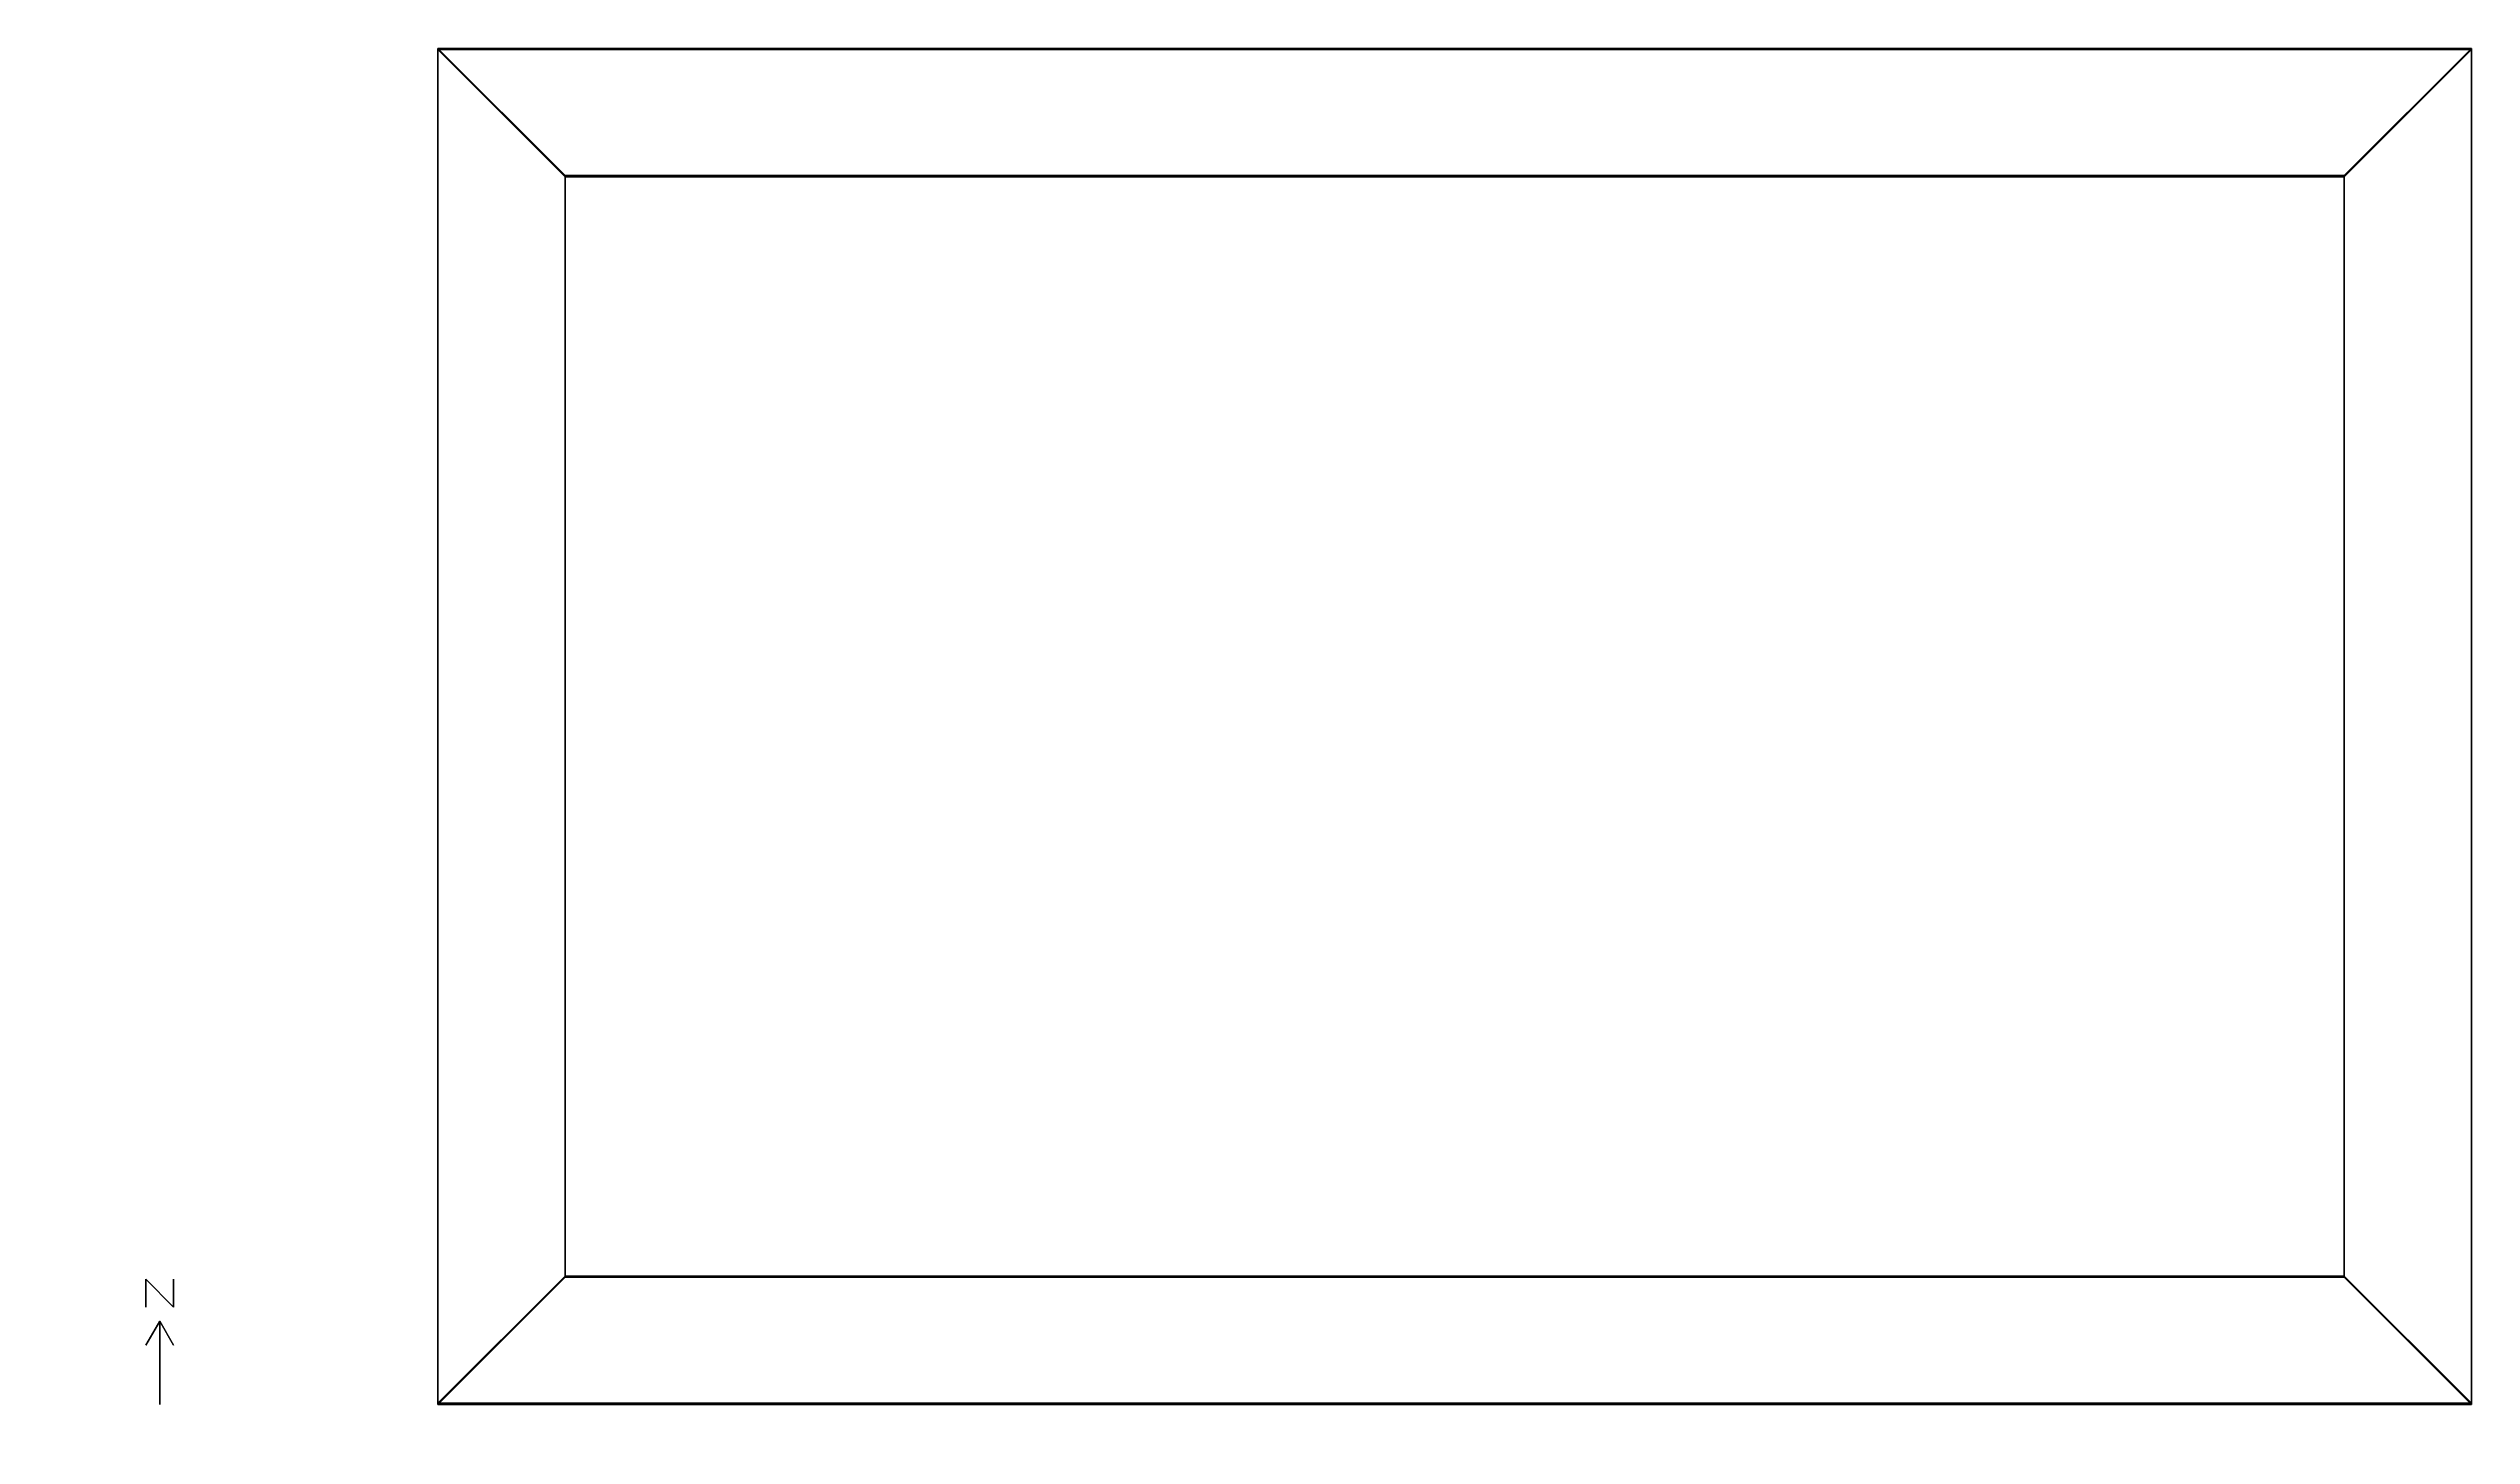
# Model space of a CAD drawing. Header units: metres. Extents: x -14 to 73.1, y -1.1 to 48.8.
import ezdxf

# ---------------------------------------------------------------- set-up
doc = ezdxf.new("R2010")
doc.units = ezdxf.units.M

msp = doc.modelspace()

# ---------------------------------------------------------------- linework, layer by layer
at = {"layer": '1', "color": 3}
for points in [[(-10.5, 4.5, 0.1), (-10.5, 4.5), (-10.5, 3.5), (-10.5, 3.5, 0.1)], [(-10.5, 4.5, 0.1), (-10.5, 4.5), (-9.5, 3.5), (-9.5, 3.5, 0.1)], [(-9.5, 4.5, 0.1), (-9.5, 4.5), (-9.5, 3.5), (-9.5, 3.5, 0.1)], [(-10, 3, 0.1), (-10, 3), (-10.5, 2.134), (-10.5, 2.134, 0.1)], [(-10, 3, 0.1), (-10, 3), (-10, 0), (-10, 0, 0.1)], [(-10, 3, 0.1), (-10, 3), (-9.5, 2.134), (-9.5, 2.134, 0.1)]]:
    msp.add_3dface(points, dxfattribs=at)
at = {"layer": 'BASEMENT', "color": 43}
for points in [[(73.1072, 48.7781, 0.2), (73.1072, 48.7781, -2.239), (0, 48.7781, -2.239), (0, 48.7781, 0.2)], [(0, 48.7781, 0.2), (0, 48.7781, -2.239), (0, 0.04, -2.239), (0, 0.04, 0.2)], [(73.1072, 0.04, 0.2), (73.1072, 0.04, -2.239), (73.1072, 48.7781, -2.239), (73.1072, 48.7781, 0.2)], [(0, 0.04, 0.2), (0, 0.04, -2.239), (73.1072, 0.04, -2.239), (73.1072, 0.04, 0.2)]]:
    msp.add_3dface(points, dxfattribs=at)
at = {"layer": 'BASEMENT', "color": 8}
msp.add_3dface([(73.1072, 48.7781, -2.239), (73.1072, 0.04, -2.239), (0, 0.04, -2.239), (0, 48.7781, -2.239)], dxfattribs=at)
at = {"layer": 'BASEMENT', "color": 15}
for points in [[(68.534, 44.205, 0.2), (73.1072, 48.7781, 0.2), (0, 48.7781, 0.2), (4.5732, 44.205, 0.2)], [(4.5732, 44.205, 0.2), (0, 48.7781, 0.2), (0, 0.04, 0.2), (4.5732, 4.6132, 0.2)], [(68.534, 4.6132, 0.2), (73.1072, 0.04, 0.2), (73.1072, 48.7781, 0.2), (68.534, 44.205, 0.2)], [(4.5732, 44.205, 0.2), (4.5732, 4.6132, 0.2), (68.534, 4.6132, 0.2), (68.534, 44.205, 0.2)], [(4.5732, 4.6132, 0.2), (0, 0.04, 0.2), (73.1072, 0.04, 0.2), (68.534, 4.6132, 0.2)]]:
    msp.add_3dface(points, dxfattribs=at)
at = {"layer": 'CORE_BOTTOM', "color": 43}
for points in [[(4.5732, 44.165, 2.744), (4.5732, 44.165), (4.5732, 4.5732), (4.5732, 4.5732, 2.744)], [(68.534, 44.165, 2.744), (68.534, 44.165), (4.5732, 44.165), (4.5732, 44.165, 2.744)], [(68.534, 4.5732, 2.744), (68.534, 4.5732), (68.534, 44.165), (68.534, 44.165, 2.744)], [(4.5732, 4.5732, 2.744), (4.5732, 4.5732), (68.534, 4.5732), (68.534, 4.5732, 2.744)]]:
    msp.add_3dface(points, dxfattribs=at)
at = {"layer": 'CORE_BOTTOM', "color": 8}
msp.add_3dface([(68.534, 44.165), (68.534, 4.5732), (4.5732, 4.5732), (4.5732, 44.165)], dxfattribs=at)
at = {"layer": 'CORE_BOTTOM', "color": 15}
msp.add_3dface([(4.5732, 44.165, 2.744), (4.5732, 4.5732, 2.744), (68.534, 4.5732, 2.744), (68.534, 44.165, 2.744)], dxfattribs=at)
at = {"layer": 'CORE_MID', "color": 43}
for points in [[(4.5732, 44.165, 22.56), (4.5732, 44.165, 19.816), (4.5732, 4.5732, 19.816), (4.5732, 4.5732, 22.56)], [(68.534, 44.165, 22.56), (68.534, 44.165, 19.816), (4.5732, 44.165, 19.816), (4.5732, 44.165, 22.56)], [(68.534, 4.5732, 22.56), (68.534, 4.5732, 19.816), (68.534, 44.165, 19.816), (68.534, 44.165, 22.56)], [(4.5732, 4.5732, 22.56), (4.5732, 4.5732, 19.816), (68.534, 4.5732, 19.816), (68.534, 4.5732, 22.56)]]:
    msp.add_3dface(points, dxfattribs=at)
at = {"layer": 'CORE_MID', "color": 8}
msp.add_3dface([(68.534, 44.165, 19.816), (68.534, 4.5732, 19.816), (4.5732, 4.5732, 19.816), (4.5732, 44.165, 19.816)], dxfattribs=at)
at = {"layer": 'CORE_MID', "color": 15}
msp.add_3dface([(4.5732, 44.165, 22.56), (4.5732, 4.5732, 22.56), (68.534, 4.5732, 22.56), (68.534, 44.165, 22.56)], dxfattribs=at)
at = {"layer": 'CORE_TOP', "color": 43}
for points in [[(4.5732, 44.165, 46.3392), (4.5732, 44.165, 43.5952), (4.5732, 4.5732, 43.5952), (4.5732, 4.5732, 46.3392)], [(68.534, 44.165, 46.3392), (68.534, 44.165, 43.5952), (4.5732, 44.165, 43.5952), (4.5732, 44.165, 46.3392)], [(68.534, 4.5732, 46.3392), (68.534, 4.5732, 43.5952), (68.534, 44.165, 43.5952), (68.534, 44.165, 46.3392)], [(4.5732, 4.5732, 46.3392), (4.5732, 4.5732, 43.5952), (68.534, 4.5732, 43.5952), (68.534, 4.5732, 46.3392)]]:
    msp.add_3dface(points, dxfattribs=at)
at = {"layer": 'CORE_TOP', "color": 8}
msp.add_3dface([(68.534, 44.165, 43.5952), (68.534, 4.5732, 43.5952), (4.5732, 4.5732, 43.5952), (4.5732, 44.165, 43.5952)], dxfattribs=at)
at = {"layer": 'CORE_TOP', "color": 15}
msp.add_3dface([(4.5732, 44.165, 46.3392), (4.5732, 4.5732, 46.3392), (68.534, 4.5732, 46.3392), (68.534, 44.165, 46.3392)], dxfattribs=at)
at = {"layer": 'GROUNDFLOOR_PLENUM', "color": 43}
for points in [[(0, 48.7381, 3.9632), (0, 48.7381, 2.744), (0, 0, 2.744), (0, 0, 3.9632)], [(73.1072, 48.7381, 3.9632), (73.1072, 48.7381, 2.744), (0, 48.7381, 2.744), (0, 48.7381, 3.9632)], [(73.1072, 0, 3.9632), (73.1072, 0, 2.744), (73.1072, 48.7381, 2.744), (73.1072, 48.7381, 3.9632)], [(0, 0, 3.9632), (0, 0, 2.744), (73.1072, 0, 2.744), (73.1072, 0, 3.9632)]]:
    msp.add_3dface(points, dxfattribs=at)
at = {"layer": 'GROUNDFLOOR_PLENUM', "color": 8}
for points in [[(68.534, 44.165, 2.744), (4.5732, 44.165, 2.744), (0, 48.7381, 2.744), (73.1072, 48.7381, 2.744)], [(4.5732, 44.165, 2.744), (4.5732, 4.5732, 2.744), (0, 0, 2.744), (0, 48.7381, 2.744)], [(73.1072, 48.7381, 2.744), (73.1072, 0, 2.744), (68.534, 4.5732, 2.744), (68.534, 44.165, 2.744)], [(68.534, 4.5732, 2.744), (4.5732, 4.5732, 2.744), (4.5732, 44.165, 2.744), (68.534, 44.165, 2.744)], [(4.5732, 4.5732, 2.744), (68.534, 4.5732, 2.744), (73.1072, 0, 2.744), (0, 0, 2.744)]]:
    msp.add_3dface(points, dxfattribs=at)
at = {"layer": 'GROUNDFLOOR_PLENUM', "color": 15}
msp.add_3dface([(73.1072, 0, 3.9632), (73.1072, 48.7381, 3.9632), (0, 48.7381, 3.9632), (0, 0, 3.9632)], dxfattribs=at)
at = {"layer": 'MIDFLOOR_PLENUM', "color": 43}
for points in [[(73.1072, 48.7381, 23.7792), (73.1072, 48.7381, 22.56), (0, 48.7381, 22.56), (0, 48.7381, 23.7792)], [(0, 48.7381, 23.7792), (0, 48.7381, 22.56), (0, 0, 22.56), (0, 0, 23.7792)], [(73.1072, 0, 23.7792), (73.1072, 0, 22.56), (73.1072, 48.7381, 22.56), (73.1072, 48.7381, 23.7792)], [(0, 0, 23.7792), (0, 0, 22.56), (73.1072, 0, 22.56), (73.1072, 0, 23.7792)]]:
    msp.add_3dface(points, dxfattribs=at)
at = {"layer": 'MIDFLOOR_PLENUM', "color": 8}
for points in [[(0, 0, 22.56), (0, 48.7381, 22.56), (4.5732, 44.165, 22.56), (4.5732, 4.5732, 22.56)], [(0, 48.7381, 22.56), (73.1072, 48.7381, 22.56), (68.534, 44.165, 22.56), (4.5732, 44.165, 22.56)], [(73.1072, 0, 22.56), (68.534, 4.5732, 22.56), (68.534, 44.165, 22.56), (73.1072, 48.7381, 22.56)], [(68.534, 4.5732, 22.56), (4.5732, 4.5732, 22.56), (4.5732, 44.165, 22.56), (68.534, 44.165, 22.56)], [(73.1072, 0, 22.56), (0, 0, 22.56), (4.5732, 4.5732, 22.56), (68.534, 4.5732, 22.56)]]:
    msp.add_3dface(points, dxfattribs=at)
at = {"layer": 'MIDFLOOR_PLENUM', "color": 15}
msp.add_3dface([(73.1072, 48.7381, 23.7792), (0, 48.7381, 23.7792), (0, 0, 23.7792), (73.1072, 0, 23.7792)], dxfattribs=at)
at = {"layer": 'PERIMETER_BOT_ZN_1', "color": 43}
for points in [[(4.5732, 4.5732, 2.744), (4.5732, 4.5732), (0, 0), (0, 0, 2.744)], [(68.534, 4.5732, 2.744), (68.534, 4.5732), (4.5732, 4.5732), (4.5732, 4.5732, 2.744)], [(73.1072, 0, 2.744), (73.1072, 0), (68.534, 4.5732), (68.534, 4.5732, 2.744)], [(0, 0, 2.744), (0, 0), (73.1072, 0), (73.1072, 0, 2.744)]]:
    msp.add_3dface(points, dxfattribs=at)
at = {"layer": 'PERIMETER_BOT_ZN_1', "color": 8}
msp.add_3dface([(68.534, 4.5732), (73.1072, 0), (0, 0), (4.5732, 4.5732)], dxfattribs=at)
at = {"layer": 'PERIMETER_BOT_ZN_1', "color": 15}
msp.add_3dface([(4.5732, 4.5732, 2.744), (0, 0, 2.744), (73.1072, 0, 2.744), (68.534, 4.5732, 2.744)], dxfattribs=at)
at = {"layer": 'PERIMETER_BOT_ZN_1', "color": 143}
msp.add_3dface([(0, 0, 2.5), (0, 0, 0.9146), (73.107, 0, 0.9146), (73.107, 0, 2.5)], dxfattribs=at)
at = {"layer": 'PERIMETER_BOT_ZN_2', "color": 43}
for points in [[(73.1072, 48.7381, 2.744), (73.1072, 48.7381), (68.534, 44.165), (68.534, 44.165, 2.744)], [(73.1072, 0, 2.744), (73.1072, 0), (73.1072, 48.7381), (73.1072, 48.7381, 2.744)], [(68.534, 44.165, 2.744), (68.534, 44.165), (68.534, 4.5732), (68.534, 4.5732, 2.744)], [(68.534, 4.5732, 2.744), (68.534, 4.5732), (73.1072, 0), (73.1072, 0, 2.744)]]:
    msp.add_3dface(points, dxfattribs=at)
at = {"layer": 'PERIMETER_BOT_ZN_2', "color": 8}
msp.add_3dface([(68.534, 44.165), (73.1072, 48.7381), (73.1072, 0), (68.534, 4.5732)], dxfattribs=at)
at = {"layer": 'PERIMETER_BOT_ZN_2', "color": 15}
msp.add_3dface([(68.534, 4.5732, 2.744), (73.1072, 0, 2.744), (73.1072, 48.7381, 2.744), (68.534, 44.165, 2.744)], dxfattribs=at)
at = {"layer": 'PERIMETER_BOT_ZN_2', "color": 143}
msp.add_3dface([(73.1072, 0, 2.5), (73.1072, 0, 0.9146), (73.1072, 48.738, 0.9146), (73.1072, 48.738, 2.5)], dxfattribs=at)
at = {"layer": 'PERIMETER_BOT_ZN_3', "color": 43}
for points in [[(73.1072, 48.7381, 2.744), (73.1072, 48.7381), (0, 48.7381), (0, 48.7381, 2.744)], [(0, 48.7381, 2.744), (0, 48.7381), (4.5732, 44.165), (4.5732, 44.165, 2.744)], [(68.534, 44.165, 2.744), (68.534, 44.165), (73.1072, 48.7381), (73.1072, 48.7381, 2.744)], [(4.5732, 44.165, 2.744), (4.5732, 44.165), (68.534, 44.165), (68.534, 44.165, 2.744)]]:
    msp.add_3dface(points, dxfattribs=at)
at = {"layer": 'PERIMETER_BOT_ZN_3', "color": 143}
msp.add_3dface([(73.107, 48.7381, 2.5), (73.107, 48.7381, 0.9146), (0, 48.7381, 0.9146), (0, 48.7381, 2.5)], dxfattribs=at)
at = {"layer": 'PERIMETER_BOT_ZN_3', "color": 8}
msp.add_3dface([(4.5732, 44.165), (0, 48.7381), (73.1072, 48.7381), (68.534, 44.165)], dxfattribs=at)
at = {"layer": 'PERIMETER_BOT_ZN_3', "color": 15}
msp.add_3dface([(68.534, 44.165, 2.744), (73.1072, 48.7381, 2.744), (0, 48.7381, 2.744), (4.5732, 44.165, 2.744)], dxfattribs=at)
at = {"layer": 'PERIMETER_BOT_ZN_4', "color": 43}
for points in [[(0, 48.7381, 2.744), (0, 48.7381), (0, 0), (0, 0, 2.744)], [(4.5732, 44.165, 2.744), (4.5732, 44.165), (0, 48.7381), (0, 48.7381, 2.744)], [(4.5732, 4.5732, 2.744), (4.5732, 4.5732), (4.5732, 44.165), (4.5732, 44.165, 2.744)], [(0, 0, 2.744), (0, 0), (4.5732, 4.5732), (4.5732, 4.5732, 2.744)]]:
    msp.add_3dface(points, dxfattribs=at)
at = {"layer": 'PERIMETER_BOT_ZN_4', "color": 8}
msp.add_3dface([(4.5732, 4.5732), (0, 0), (0, 48.7381), (4.5732, 44.165)], dxfattribs=at)
at = {"layer": 'PERIMETER_BOT_ZN_4', "color": 15}
msp.add_3dface([(4.5732, 44.165, 2.744), (0, 48.7381, 2.744), (0, 0, 2.744), (4.5732, 4.5732, 2.744)], dxfattribs=at)
at = {"layer": 'PERIMETER_BOT_ZN_4', "color": 143}
msp.add_3dface([(0, 48.738, 2.5), (0, 48.738, 0.9146), (0, 0, 0.9146), (0, 0, 2.5)], dxfattribs=at)
at = {"layer": 'PERIMETER_MID_ZN_1', "color": 43}
for points in [[(4.5732, 4.5732, 22.56), (4.5732, 4.5732, 19.816), (0, 0, 19.816), (0, 0, 22.56)], [(68.534, 4.5732, 22.56), (68.534, 4.5732, 19.816), (4.5732, 4.5732, 19.816), (4.5732, 4.5732, 22.56)], [(73.1072, 0, 22.56), (73.1072, 0, 19.816), (68.534, 4.5732, 19.816), (68.534, 4.5732, 22.56)], [(0, 0, 22.56), (0, 0, 19.816), (73.1072, 0, 19.816), (73.1072, 0, 22.56)]]:
    msp.add_3dface(points, dxfattribs=at)
at = {"layer": 'PERIMETER_MID_ZN_1', "color": 8}
msp.add_3dface([(68.534, 4.5732, 19.816), (73.1072, 0, 19.816), (0, 0, 19.816), (4.5732, 4.5732, 19.816)], dxfattribs=at)
at = {"layer": 'PERIMETER_MID_ZN_1', "color": 15}
msp.add_3dface([(4.5732, 4.5732, 22.56), (0, 0, 22.56), (73.1072, 0, 22.56), (68.534, 4.5732, 22.56)], dxfattribs=at)
at = {"layer": 'PERIMETER_MID_ZN_1', "color": 143}
msp.add_3dface([(0, 0, 22.316), (0, 0, 20.7306), (73.107, 0, 20.7306), (73.107, 0, 22.316)], dxfattribs=at)
at = {"layer": 'PERIMETER_MID_ZN_2', "color": 43}
for points in [[(73.1072, 48.7381, 22.56), (73.1072, 48.7381, 19.816), (68.534, 44.165, 19.816), (68.534, 44.165, 22.56)], [(73.1072, 0, 22.56), (73.1072, 0, 19.816), (73.1072, 48.7381, 19.816), (73.1072, 48.7381, 22.56)], [(68.534, 44.165, 22.56), (68.534, 44.165, 19.816), (68.534, 4.5732, 19.816), (68.534, 4.5732, 22.56)], [(68.534, 4.5732, 22.56), (68.534, 4.5732, 19.816), (73.1072, 0, 19.816), (73.1072, 0, 22.56)]]:
    msp.add_3dface(points, dxfattribs=at)
at = {"layer": 'PERIMETER_MID_ZN_2', "color": 8}
msp.add_3dface([(68.534, 44.165, 19.816), (73.1072, 48.7381, 19.816), (73.1072, 0, 19.816), (68.534, 4.5732, 19.816)], dxfattribs=at)
at = {"layer": 'PERIMETER_MID_ZN_2', "color": 15}
msp.add_3dface([(68.534, 4.5732, 22.56), (73.1072, 0, 22.56), (73.1072, 48.7381, 22.56), (68.534, 44.165, 22.56)], dxfattribs=at)
at = {"layer": 'PERIMETER_MID_ZN_2', "color": 143}
msp.add_3dface([(73.1072, 0, 22.316), (73.1072, 0, 20.7306), (73.1072, 48.738, 20.7306), (73.1072, 48.738, 22.316)], dxfattribs=at)
at = {"layer": 'PERIMETER_MID_ZN_3', "color": 43}
for points in [[(73.1072, 48.7381, 22.56), (73.1072, 48.7381, 19.816), (0, 48.7381, 19.816), (0, 48.7381, 22.56)], [(0, 48.7381, 22.56), (0, 48.7381, 19.816), (4.5732, 44.165, 19.816), (4.5732, 44.165, 22.56)], [(68.534, 44.165, 22.56), (68.534, 44.165, 19.816), (73.1072, 48.7381, 19.816), (73.1072, 48.7381, 22.56)], [(4.5732, 44.165, 22.56), (4.5732, 44.165, 19.816), (68.534, 44.165, 19.816), (68.534, 44.165, 22.56)]]:
    msp.add_3dface(points, dxfattribs=at)
at = {"layer": 'PERIMETER_MID_ZN_3', "color": 143}
msp.add_3dface([(73.107, 48.7381, 22.316), (73.107, 48.7381, 20.7306), (0, 48.7381, 20.7306), (0, 48.7381, 22.316)], dxfattribs=at)
at = {"layer": 'PERIMETER_MID_ZN_3', "color": 8}
msp.add_3dface([(4.5732, 44.165, 19.816), (0, 48.7381, 19.816), (73.1072, 48.7381, 19.816), (68.534, 44.165, 19.816)], dxfattribs=at)
at = {"layer": 'PERIMETER_MID_ZN_3', "color": 15}
msp.add_3dface([(68.534, 44.165, 22.56), (73.1072, 48.7381, 22.56), (0, 48.7381, 22.56), (4.5732, 44.165, 22.56)], dxfattribs=at)
at = {"layer": 'PERIMETER_MID_ZN_4', "color": 43}
for points in [[(0, 48.7381, 22.56), (0, 48.7381, 19.816), (0, 0, 19.816), (0, 0, 22.56)], [(4.5732, 44.165, 22.56), (4.5732, 44.165, 19.816), (0, 48.7381, 19.816), (0, 48.7381, 22.56)], [(4.5732, 4.5732, 22.56), (4.5732, 4.5732, 19.816), (4.5732, 44.165, 19.816), (4.5732, 44.165, 22.56)], [(0, 0, 22.56), (0, 0, 19.816), (4.5732, 4.5732, 19.816), (4.5732, 4.5732, 22.56)]]:
    msp.add_3dface(points, dxfattribs=at)
at = {"layer": 'PERIMETER_MID_ZN_4', "color": 8}
msp.add_3dface([(4.5732, 4.5732, 19.816), (0, 0, 19.816), (0, 48.7381, 19.816), (4.5732, 44.165, 19.816)], dxfattribs=at)
at = {"layer": 'PERIMETER_MID_ZN_4', "color": 15}
msp.add_3dface([(4.5732, 44.165, 22.56), (0, 48.7381, 22.56), (0, 0, 22.56), (4.5732, 4.5732, 22.56)], dxfattribs=at)
at = {"layer": 'PERIMETER_MID_ZN_4', "color": 143}
msp.add_3dface([(0, 48.738, 22.316), (0, 48.738, 20.7306), (0, 0, 20.7306), (0, 0, 22.316)], dxfattribs=at)
at = {"layer": 'PERIMETER_TOP_ZN_1', "color": 43}
for points in [[(4.5732, 4.5732, 46.3392), (4.5732, 4.5732, 43.5952), (0, 0, 43.5952), (0, 0, 46.3392)], [(68.534, 4.5732, 46.3392), (68.534, 4.5732, 43.5952), (4.5732, 4.5732, 43.5952), (4.5732, 4.5732, 46.3392)], [(73.1072, 0, 46.3392), (73.1072, 0, 43.5952), (68.534, 4.5732, 43.5952), (68.534, 4.5732, 46.3392)], [(0, 0, 46.3392), (0, 0, 43.5952), (73.1072, 0, 43.5952), (73.1072, 0, 46.3392)]]:
    msp.add_3dface(points, dxfattribs=at)
at = {"layer": 'PERIMETER_TOP_ZN_1', "color": 8}
msp.add_3dface([(68.534, 4.5732, 43.5952), (73.1072, 0, 43.5952), (0, 0, 43.5952), (4.5732, 4.5732, 43.5952)], dxfattribs=at)
at = {"layer": 'PERIMETER_TOP_ZN_1', "color": 15}
msp.add_3dface([(4.5732, 4.5732, 46.3392), (0, 0, 46.3392), (73.1072, 0, 46.3392), (68.534, 4.5732, 46.3392)], dxfattribs=at)
at = {"layer": 'PERIMETER_TOP_ZN_1', "color": 143}
msp.add_3dface([(0, 0, 46.0952), (0, 0, 44.5098), (73.107, 0, 44.5098), (73.107, 0, 46.0952)], dxfattribs=at)
at = {"layer": 'PERIMETER_TOP_ZN_2', "color": 43}
for points in [[(73.1072, 48.7381, 46.3392), (73.1072, 48.7381, 43.5952), (68.534, 44.165, 43.5952), (68.534, 44.165, 46.3392)], [(73.1072, 0, 46.3392), (73.1072, 0, 43.5952), (73.1072, 48.7381, 43.5952), (73.1072, 48.7381, 46.3392)], [(68.534, 44.165, 46.3392), (68.534, 44.165, 43.5952), (68.534, 4.5732, 43.5952), (68.534, 4.5732, 46.3392)], [(68.534, 4.5732, 46.3392), (68.534, 4.5732, 43.5952), (73.1072, 0, 43.5952), (73.1072, 0, 46.3392)]]:
    msp.add_3dface(points, dxfattribs=at)
at = {"layer": 'PERIMETER_TOP_ZN_2', "color": 8}
msp.add_3dface([(68.534, 44.165, 43.5952), (73.1072, 48.7381, 43.5952), (73.1072, 0, 43.5952), (68.534, 4.5732, 43.5952)], dxfattribs=at)
at = {"layer": 'PERIMETER_TOP_ZN_2', "color": 15}
msp.add_3dface([(68.534, 4.5732, 46.3392), (73.1072, 0, 46.3392), (73.1072, 48.7381, 46.3392), (68.534, 44.165, 46.3392)], dxfattribs=at)
at = {"layer": 'PERIMETER_TOP_ZN_2', "color": 143}
msp.add_3dface([(73.1072, 0, 46.0952), (73.1072, 0, 44.5098), (73.1072, 48.738, 44.5098), (73.1072, 48.738, 46.0952)], dxfattribs=at)
at = {"layer": 'PERIMETER_TOP_ZN_3', "color": 43}
for points in [[(73.1072, 48.7381, 46.3392), (73.1072, 48.7381, 43.5952), (0, 48.7381, 43.5952), (0, 48.7381, 46.3392)], [(0, 48.7381, 46.3392), (0, 48.7381, 43.5952), (4.5732, 44.165, 43.5952), (4.5732, 44.165, 46.3392)], [(68.534, 44.165, 46.3392), (68.534, 44.165, 43.5952), (73.1072, 48.7381, 43.5952), (73.1072, 48.7381, 46.3392)], [(4.5732, 44.165, 46.3392), (4.5732, 44.165, 43.5952), (68.534, 44.165, 43.5952), (68.534, 44.165, 46.3392)]]:
    msp.add_3dface(points, dxfattribs=at)
at = {"layer": 'PERIMETER_TOP_ZN_3', "color": 143}
msp.add_3dface([(73.107, 48.7381, 46.0952), (73.107, 48.7381, 44.5098), (0, 48.7381, 44.5098), (0, 48.7381, 46.0952)], dxfattribs=at)
at = {"layer": 'PERIMETER_TOP_ZN_3', "color": 8}
msp.add_3dface([(4.5732, 44.165, 43.5952), (0, 48.7381, 43.5952), (73.1072, 48.7381, 43.5952), (68.534, 44.165, 43.5952)], dxfattribs=at)
at = {"layer": 'PERIMETER_TOP_ZN_3', "color": 15}
msp.add_3dface([(68.534, 44.165, 46.3392), (73.1072, 48.7381, 46.3392), (0, 48.7381, 46.3392), (4.5732, 44.165, 46.3392)], dxfattribs=at)
at = {"layer": 'PERIMETER_TOP_ZN_4', "color": 43}
for points in [[(0, 48.7381, 46.3392), (0, 48.7381, 43.5952), (0, 0, 43.5952), (0, 0, 46.3392)], [(4.5732, 44.165, 46.3392), (4.5732, 44.165, 43.5952), (0, 48.7381, 43.5952), (0, 48.7381, 46.3392)], [(4.5732, 4.5732, 46.3392), (4.5732, 4.5732, 43.5952), (4.5732, 44.165, 43.5952), (4.5732, 44.165, 46.3392)], [(0, 0, 46.3392), (0, 0, 43.5952), (4.5732, 4.5732, 43.5952), (4.5732, 4.5732, 46.3392)]]:
    msp.add_3dface(points, dxfattribs=at)
at = {"layer": 'PERIMETER_TOP_ZN_4', "color": 8}
msp.add_3dface([(4.5732, 4.5732, 43.5952), (0, 0, 43.5952), (0, 48.7381, 43.5952), (4.5732, 44.165, 43.5952)], dxfattribs=at)
at = {"layer": 'PERIMETER_TOP_ZN_4', "color": 15}
msp.add_3dface([(4.5732, 44.165, 46.3392), (0, 48.7381, 46.3392), (0, 0, 46.3392), (4.5732, 4.5732, 46.3392)], dxfattribs=at)
at = {"layer": 'PERIMETER_TOP_ZN_4', "color": 143}
msp.add_3dface([(0, 48.738, 46.0952), (0, 48.738, 44.5098), (0, 0, 44.5098), (0, 0, 46.0952)], dxfattribs=at)
at = {"layer": 'TOPFLOOR_PLENUM', "color": 43}
for points in [[(0, 48.7381, 47.5584), (0, 48.7381, 46.3392), (0, 0, 46.3392), (0, 0, 47.5584)], [(73.1072, 48.7381, 47.5584), (73.1072, 48.7381, 46.3392), (0, 48.7381, 46.3392), (0, 48.7381, 47.5584)], [(73.1072, 0, 47.5584), (73.1072, 0, 46.3392), (73.1072, 48.7381, 46.3392), (73.1072, 48.7381, 47.5584)], [(0, 0, 47.5584), (0, 0, 46.3392), (73.1072, 0, 46.3392), (73.1072, 0, 47.5584)]]:
    msp.add_3dface(points, dxfattribs=at)
at = {"layer": 'TOPFLOOR_PLENUM', "color": 8}
for points in [[(0, 0, 46.3392), (0, 48.7381, 46.3392), (4.5732, 44.165, 46.3392), (4.5732, 4.5732, 46.3392)], [(0, 48.7381, 46.3392), (73.1072, 48.7381, 46.3392), (68.534, 44.165, 46.3392), (4.5732, 44.165, 46.3392)], [(73.1072, 0, 46.3392), (68.534, 4.5732, 46.3392), (68.534, 44.165, 46.3392), (73.1072, 48.7381, 46.3392)], [(4.5732, 44.165, 46.3392), (68.534, 44.165, 46.3392), (68.534, 4.5732, 46.3392), (4.5732, 4.5732, 46.3392)], [(73.1072, 0, 46.3392), (0, 0, 46.3392), (4.5732, 4.5732, 46.3392), (68.534, 4.5732, 46.3392)]]:
    msp.add_3dface(points, dxfattribs=at)
at = {"layer": 'TOPFLOOR_PLENUM', "color": 15}
msp.add_3dface([(73.1072, 0, 47.5584), (73.1072, 48.7381, 47.5584), (0, 48.7381, 47.5584), (0, 0, 47.5584)], dxfattribs=at)

doc.saveas('drawing.dxf')
